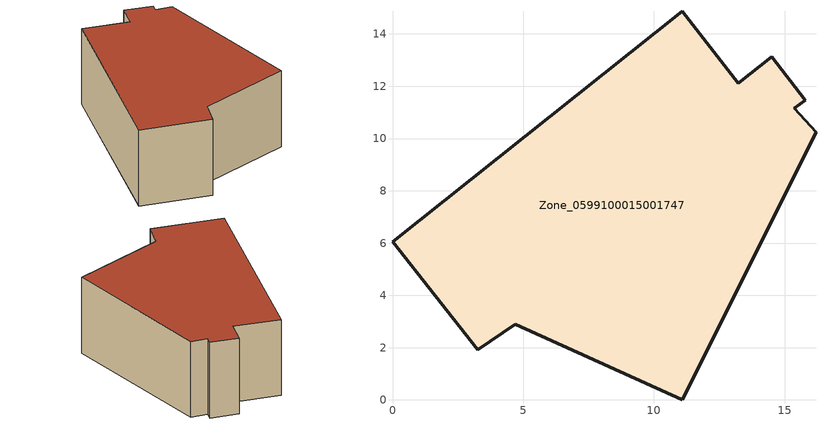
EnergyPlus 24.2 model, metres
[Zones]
Zone_0599100015001747
 floor ground (C_G): 3.26,1.92 0,6.06 11.09,14.88 13.23,12.12 14.5,13.13 15.78,11.47 15.37,11.15 16.2,10.24 11.08,0 4.69,2.9 z1.14
 wall outside (C_F): 15.37,11.15 15.78,11.47 14.5,13.13 13.23,12.12 11.09,14.88 0,6.06 3.26,1.92 4.69,2.9 11.08,0 16.2,10.24 15.37,11.15 z1.14:7.21
 roof outside (C_R): 11.08,0 16.2,10.24 15.37,11.15 15.78,11.47 14.5,13.13 13.23,12.12 11.09,14.88 0,6.06 3.26,1.92 4.69,2.9 z7.21
[BUILDING]
Pand.0599100015001747: North Axis=0; Terrain=City; Loads Convergence Tolerance Value=0.04; Temperature Convergence Tolerance Value=0.4; Solar Distribution=FullExterior; Maximum Number of Warmup Days=25; Minimum Number of Warmup Days=1
[Site:Location]
Rotterdam.The.Hague.AP_ZH_NLD Design_Conditions: Latitude=51.96; Longitude=4.45; Time Zone=1; Elevation=-4.5
[SITE:GROUNDTEMPERATURE:BUILDINGSURFACE]
18, 18, 18, 18, 18, 18, 18, 18, 18, 18, 18, 18
[MATERIAL] Thermal Absorptance=0.9; Solar Absorptance=0.7; Visible Absorptance=0.7
Name | Roughness | Thickness | Conductivity | Density | Specific Heat
G.TC.1975-1991 | MediumSmooth | 0.15 | 0.288461 | 540 | 1210
F.TC.1975-1991 | Rough | 0.3 | 0.230769 | 1920 | 840
R.TC.1975-1991 | MediumRough | 0.2 | 0.153846 | 1500 | 1000
[CONSTRUCTION]
C_G: G.TC.1975-1991
C_F: F.TC.1975-1991
C_R: R.TC.1975-1991
[ZONE]
Zone_0599100015001747: Type=1; Multiplier=1; Ceiling Height=Autocalculate; Volume=Autocalculate; Floor Area=autocalculate; Part of Total Floor Area=Yes
[ZONEINFILTRATION:DESIGNFLOWRATE]
Infil_Zone_0599100015001747: Zone or ZoneList or Space or SpaceList=Zone_0599100015001747; Schedule=AlwaysOn; Design Flow Rate Calculation Method=Flow/Area; Flow Rate per Floor Area=0.003; Constant Term Coefficient=1; Temperature Term Coefficient=0; Velocity Term Coefficient=0; Velocity Squared Term Coefficient=0
[HVACTEMPLATE:ZONE:IDEALLOADSAIRSYSTEM]
Zone_0599100015001747: Maximum Heating Supply Air Temperature=50; Minimum Cooling Supply Air Temperature=13; Maximum Heating Supply Air Humidity Ratio=0.0156; Minimum Cooling Supply Air Humidity Ratio=0.0077; Heating Limit=NoLimit; Cooling Limit=NoLimit; Dehumidification Control Type=ConstantSensibleHeatRatio; Cooling Sensible Heat Ratio=0.7; Dehumidification Setpoint=60; Humidification Control Type=None; Humidification Setpoint=30; Outdoor Air Method=None; Outdoor Air Flow Rate per Person=0.00944; Outdoor Air Flow Rate per Zone Floor Area=0; Outdoor Air Flow Rate per Zone=0; Demand Controlled Ventilation Type=None; Outdoor Air Economizer Type=NoEconomizer; Heat Recovery Type=None; Sensible Heat Recovery Effectiveness=0.7; Latent Heat Recovery Effectiveness=0.65
[ZONECONTROL:THERMOSTAT]
ThermostatControl_Zone_0599100015001747: Zone or ZoneList=Zone_0599100015001747; Control Type Schedule=DualSetpointControlType; Control 1=Thermostat_Zone_0599100015001747; Temperature Difference Between Cutout And Setpoint=0
[THERMOSTATSETPOINT:DUALSETPOINT]
Thermostat_Zone_0599100015001747: Heating Setpoint Temperature Schedule=HeatingSetpoint_Zone_0599100015001747; Cooling Setpoint Temperature Schedule=CoolingSetpoint_Zone_0599100015001747
[SCHEDULE:COMPACT]
HeatingSetpoint_Zone_0599100015001747: Through: 12/31, For: AllDays, Until: 24:00, 21
CoolingSetpoint_Zone_0599100015001747: Through: 12/31, For: AllDays, Until: 24:00, 24
DualSetpointControlType: Through: 12/31, For: AllDays, Until: 24:00, 4
AlwaysOn: Through: 12/31, For: AllDays, Until: 24:00, 1
